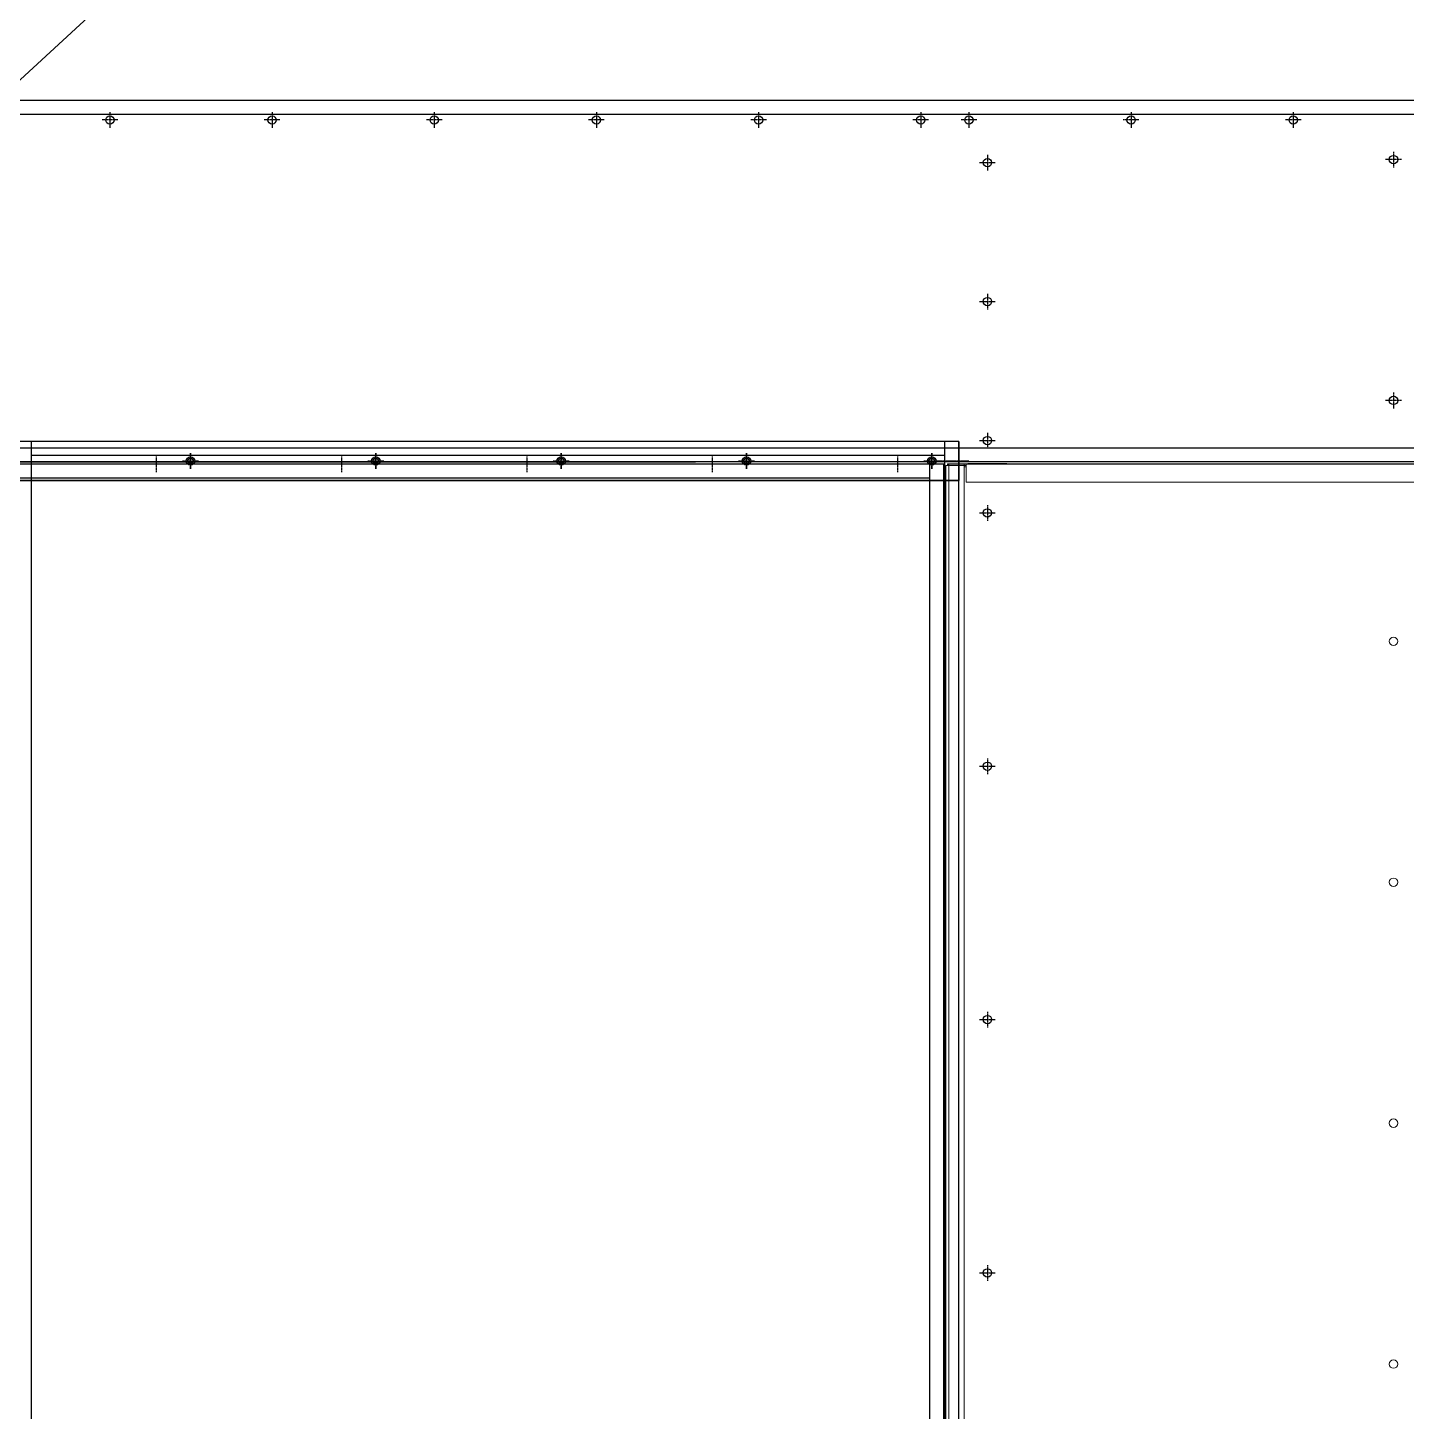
# Model space of a CAD drawing. Header units: millimetres. Extents: x 3475 to 35588, y 2916 to 25624.
# Drawn here: x 16078 to 17566, y 12909 to 14402 of the extents above; entities that cross this region are included whole.
import ezdxf

# ---------------------------------------------------------------- set-up
doc = ezdxf.new("R2010")
doc.units = ezdxf.units.MM
doc.linetypes.add('CENTER', pattern=[2, 1.25, -0.25, 0.25, -0.25])
doc.layers.add('center', color=1, linetype='CENTER')
doc.layers.add('냉각탑_dim', color=1, linetype='Continuous')

# ---------------------------------------------------------------- blocks, each defined once
blk = doc.blocks.new('A$C30E44EA2')
for p, q in [((0, 2715.5), (1100, 2715.5)), ((1085, 9.5), (1085, 2715.5)), ((1100, 9.5), (1100, 2715.5)), ((1100, 9.5), (1100, 2715.5)), ((15, 2700.5), (1085, 2700.5))]:
    blk.add_line(p, q)
at = {"layer": 'center'}
for p, q in [((250, 2723.5), (250, 2706.5)), ((450, 2723.5), (450, 2706.5)), ((650, 2723.5), (650, 2706.5)), ((850, 2723.5), (850, 2706.5)), ((1050, 2723.5), (1050, 2706.5))]:
    blk.add_line(p, q, dxfattribs=at)
blk = doc.blocks.new('A$C1AFF22E1')
for p, q in [((1025.5, 2966), (9.5, 2966)), ((24.5, 2966), (24.5, 0)), ((1010.5, 0), (1010.5, 2966)), ((1025.5, 0), (1025.5, 2966)), ((1010.5, 2951), (24.5, 2951))]:
    blk.add_line(p, q)
at = {"color": 7}
for centre in [(196.5, 2945), (396.5, 2945), (596.5, 2945), (796.5, 2945), (996.5, 2945)]:
    blk.add_circle(centre, 4.5, dxfattribs=at)
at = {"layer": 'center', "color": 1}
for p, q in [((188, 2945), (205, 2945)), ((196.5, 2953.5), (196.5, 2936.5)), ((388, 2945), (405, 2945)), ((396.5, 2953.5), (396.5, 2936.5)), ((588, 2945), (605, 2945)), ((596.5, 2953.5), (596.5, 2936.5)), ((788, 2945), (805, 2945)), ((796.5, 2953.5), (796.5, 2936.5)), ((988, 2945), (1005, 2945)), ((996.5, 2953.5), (996.5, 2936.5))]:
    blk.add_line(p, q, dxfattribs=at)
blk = doc.blocks.new('A$C39BF085F')
at = {"color": 7, "lineweight": 15}
for p, q in [((1058, 42), (0, 42)), ((1058, 20), (1058, 42)), ((1058, 20), (1058, 3.5)), ((1058, 0), (0, 0)), ((1058, 3.5), (1058, 0))]:
    blk.add_line(p, q, dxfattribs=at)
for p, q in [((0, 0), (0, 42)), ((1058, 42), (1058, 0)), ((1058, 0), (0, 0)), ((0, 0), (1058, 0)), ((0, 0), (1058, 0))]:
    blk.add_line(p, q)
for centre in [(29, 21), (229, 21), (229, 21), (429, 21), (629, 21), (829, 21), (1029, 21)]:
    blk.add_circle(centre, 3)
at = {"layer": 'center'}
for p, q in [((20.5, 21), (37.5, 21)), ((29, 12.5), (29, 29.5)), ((220.5, 21), (237.5, 21)), ((220.5, 21), (237.5, 21)), ((229, 12.5), (229, 29.5)), ((229, 12.5), (229, 29.5)), ((420.5, 21), (437.5, 21)), ((429, 12.5), (429, 29.5)), ((620.5, 21), (637.5, 21)), ((629, 12.5), (629, 29.5)), ((820.5, 21), (837.5, 21)), ((829, 12.5), (829, 29.5)), ((1020.5, 21), (1037.5, 21)), ((1029, 12.5), (1029, 29.5)), ((1034.5, 21), (1051.5, 21)), ((1052, 21), (1069, 21))]:
    blk.add_line(p, q, dxfattribs=at)
blk = doc.blocks.new('A$C625113F3')
at = {"color": 7, "lineweight": 13}
for p, q in [((0, 2704.3), (0, 1.7)), ((3.4, 2706), (3.4, 830)), ((20, 3.4), (20, 2706))]:
    blk.add_line(p, q, dxfattribs=at)
at = {"color": 7, "lineweight": 13, "ltscale": 0.005667}
for p, q in [((3.4, 2704.3), (0, 2704.3)), ((22, 2702.6), (22, 2706))]:
    blk.add_line(p, q, dxfattribs=at)
at = {"color": 7, "lineweight": 13, "ltscale": 0.0015}
blk.add_line((2.9, 2706), (2, 2706), dxfattribs=at)
at = {"color": 7, "lineweight": 13, "ltscale": 0.002833}
for p, q in [((2, 2704.3), (2, 2706)), ((2.9, 2704.3), (2.9, 2706))]:
    blk.add_line(p, q, dxfattribs=at)
at = {"color": 7}
blk.add_line((2, 2706), (595, 2706), dxfattribs=at)
at = {"color": 7, "lineweight": 13, "ltscale": 0.031833}
blk.add_line((2.9, 2706), (22, 2706), dxfattribs=at)
at = {"color": 7, "lineweight": 13, "ltscale": 0.027667}
blk.add_line((3.4, 2704.3), (20, 2704.3), dxfattribs=at)
at = {"color": 7, "lineweight": 13, "ltscale": 0.003333}
for p, q in [((22, 2704), (20, 2704)), ((22, 2706), (22, 2704)), ((22, 2702.6), (20, 2702.6))]:
    blk.add_line(p, q, dxfattribs=at)
at = {"color": 7, "lineweight": 13, "ltscale": 0.011337}
blk.add_line((22, 2686), (22, 2706), dxfattribs=at)
for p, q in [((65.9, 2706), (23.9, 2706)), ((66, 2706), (24, 2706))]:
    blk.add_line(p, q)
at = {"color": 7, "lineweight": 13, "ltscale": 0.283333}
blk.add_line((22, 2686), (575, 2686), dxfattribs=at)
for centre in [(44.9, 2653), (45, 2379.6), (45, 2106.2), (45, 1832.8)]:
    blk.add_circle(centre, 4.5)
at = {"color": 7, "lineweight": 13}
for centre in [(483.2, 2514.4), (483.2, 2254.4), (483.2, 1994.4), (483.2, 1734.4)]:
    blk.add_circle(centre, 4.5, dxfattribs=at)
at = {"layer": 'center'}
for p, q in [((44.9, 2661.5), (44.9, 2644.5)), ((36.4, 2653), (53.4, 2653)), ((36.5, 2379.6), (53.5, 2379.6)), ((45, 2388.1), (45, 2371.1)), ((36.5, 2106.2), (53.5, 2106.2)), ((45, 2114.7), (45, 2097.7)), ((45, 1841.3), (45, 1824.3)), ((36.5, 1832.8), (53.5, 1832.8))]:
    blk.add_line(p, q, dxfattribs=at)
blk = doc.blocks.new('A$C151C76B8')
for p, q in [((3400, 401), (0, 401)), ((3400, 401), (0, 401)), ((3400, 401), (1102, 401)), ((3400, 401), (1102, 401)), ((3385, 386), (15, 386)), ((3385, 26), (15, 26)), ((3400, 11), (0, 11)), ((142, 11), (1934, 11))]:
    blk.add_line(p, q)
for centre in [(1302, 380), (1477, 380), (1652, 380), (1827, 380), (2002, 380), (2177, 380), (2229, 380), (2404, 380), (2579, 380), (2249, 334), (2249, 334), (2687.2, 337.3), (2249, 184), (2249, 184), (2687.2, 77.3), (2249, 34), (2249, 34)]:
    blk.add_circle(centre, 4.5)
at = {"layer": 'center'}
for p, q in [((1302, 388.5), (1302, 371.5)), ((1477, 388.5), (1477, 371.5)), ((1652, 388.5), (1652, 371.5)), ((1827, 388.5), (1827, 371.5)), ((2002, 388.5), (2002, 371.5)), ((2177, 388.5), (2177, 371.5)), ((2229, 388.5), (2229, 371.5)), ((2404, 388.5), (2404, 371.5)), ((2579, 388.5), (2579, 371.5)), ((1310.5, 380), (1293.5, 380)), ((1485.5, 380), (1468.5, 380)), ((1660.5, 380), (1643.5, 380)), ((1835.5, 380), (1818.5, 380)), ((2010.5, 380), (1993.5, 380)), ((2185.5, 380), (2168.5, 380)), ((2237.5, 380), (2220.5, 380)), ((2412.5, 380), (2395.5, 380)), ((2587.5, 380), (2570.5, 380)), ((2687.2, 345.8), (2687.2, 328.8)), ((2240.5, 334), (2257.5, 334)), ((2249, 342.5), (2249, 325.5)), ((2695.7, 337.3), (2678.7, 337.3)), ((2240.5, 184), (2257.5, 184)), ((2249, 192.5), (2249, 175.5)), ((2695.7, 77.3), (2678.7, 77.3)), ((2687.2, 85.8), (2687.2, 68.8)), ((2240.5, 34), (2257.5, 34)), ((2249, 42.5), (2249, 25.5))]:
    blk.add_line(p, q, dxfattribs=at)
blk = doc.blocks.new('1')
at = {"color": 2}
for name, p in [('A$C151C76B8', (14864.9, 13922.6)), ('A$C1AFF22E1', (16057.4, 10989.6)), ('A$C625113F3', (17068.9, 11225.6))]:
    blk.add_blockref(name, p, dxfattribs=at)
blk.add_blockref('A$C39BF085F', (16024.9, 13913.6))
at = {"color": 7}
blk.add_blockref('A$C30E44EA2', (15966.9, 11216.1), dxfattribs=at)

msp = doc.modelspace()

# ---------------------------------------------------------------- linework, layer by layer
at = {"layer": '냉각탑_dim', "linetype": 'ByBlock', "lineweight": -2, "elevation": 0}
msp.add_lwpolyline([(15133, 13482.9), (16367.6, 14620.4)], dxfattribs=at)

# ---------------------------------------------------------------- block references
msp.add_blockref('1', (0, 0))

doc.saveas('drawing.dxf')
